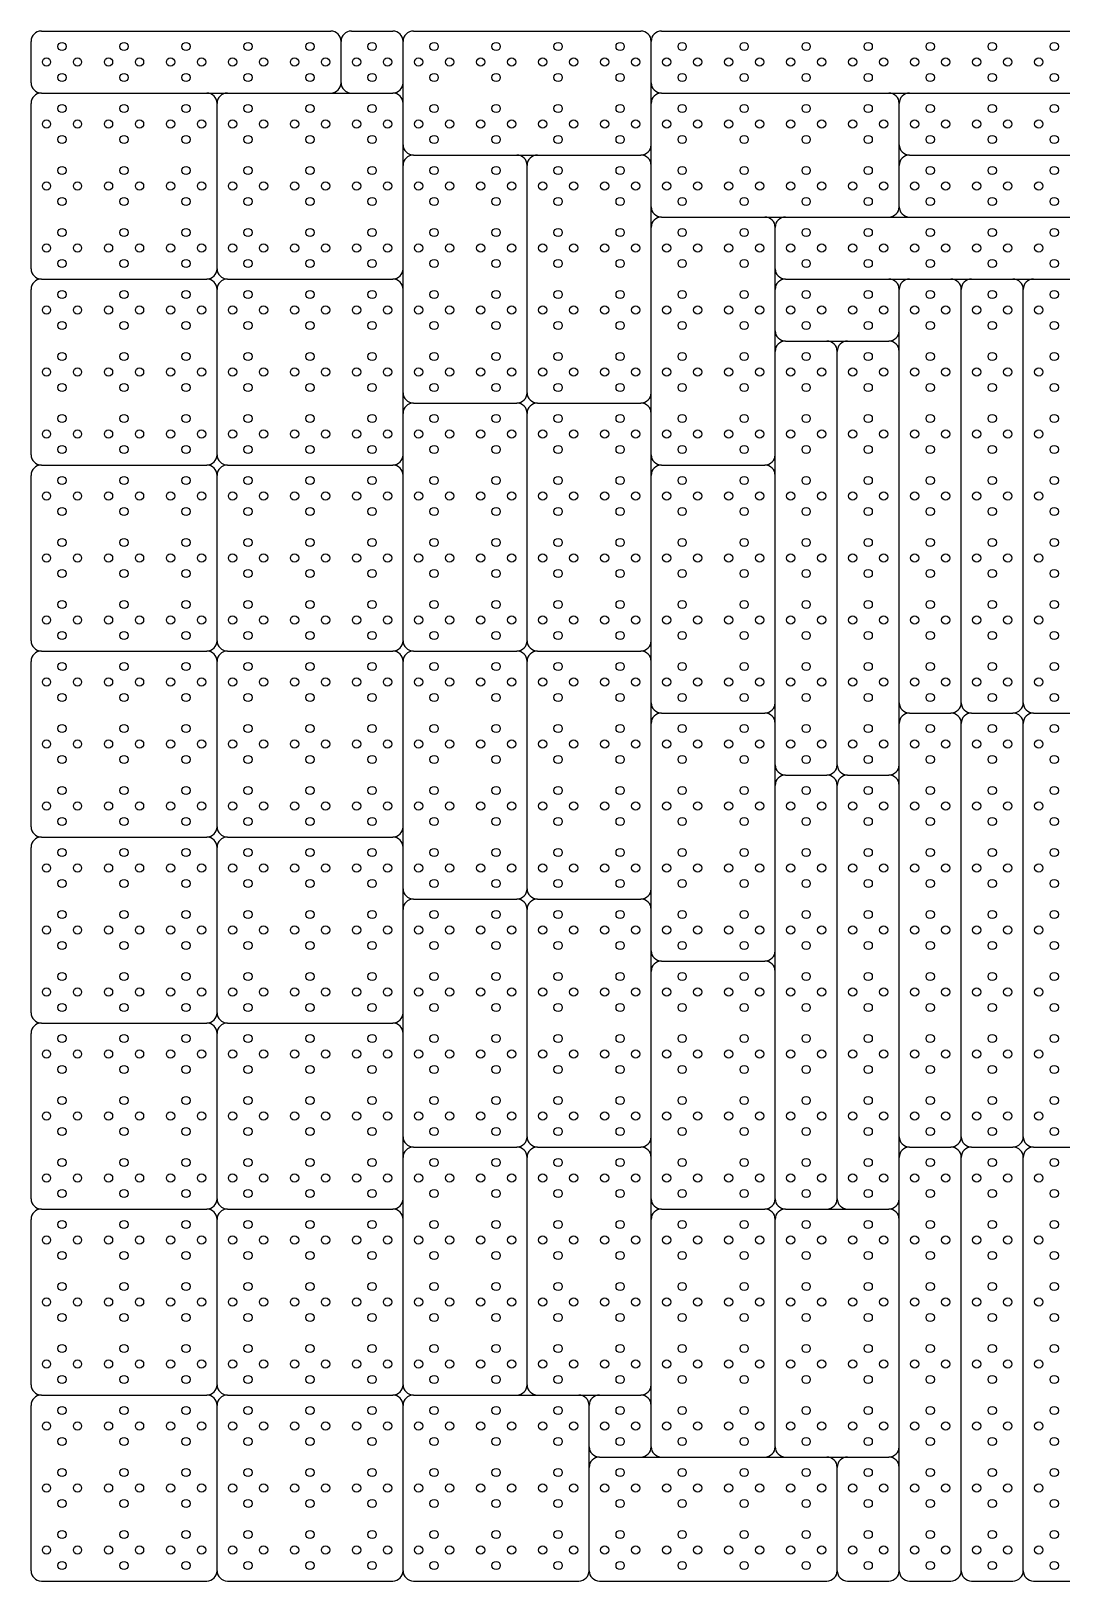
# Model space of a CAD drawing. Header units: millimetres. Extents: x 0 to 12750, y 0 to 750.
# Drawn here: x 11250 to 11749, y 0 to 750 of the extents above; entities that cross this region are included whole.
import ezdxf

# ---------------------------------------------------------------- set-up
doc = ezdxf.new("R2010")
doc.units = ezdxf.units.MM

msp = doc.modelspace()

# ---------------------------------------------------------------- linework, layer by layer
at = {"color": 7}
for p, q in [((11255, 750), (11395, 750)), ((11405, 750), (11425, 750)), ((11435, 750), (11545, 750)), ((11555, 750), (11755, 750)), ((11250, 725), (11250, 745)), ((11400, 725), (11400, 745)), ((11430, 725), (11430, 745)), ((11550, 725), (11550, 745)), ((11255, 720), (11335, 720)), ((11335, 720), (11345, 720)), ((11345, 720), (11395, 720)), ((11395, 720), (11405, 720)), ((11405, 720), (11425, 720)), ((11430, 715), (11430, 725)), ((11550, 715), (11550, 725)), ((11555, 720), (11665, 720)), ((11665, 720), (11675, 720)), ((11675, 720), (11755, 720)), ((11250, 635), (11250, 715)), ((11340, 635), (11340, 715)), ((11430, 695), (11430, 715)), ((11550, 695), (11550, 715)), ((11670, 695), (11670, 715)), ((11430, 685), (11430, 695)), ((11435, 690), (11485, 690)), ((11485, 690), (11495, 690)), ((11495, 690), (11545, 690)), ((11550, 685), (11550, 695)), ((11670, 685), (11670, 695)), ((11675, 690), (11875, 690)), ((11430, 635), (11430, 685)), ((11490, 575), (11490, 685)), ((11550, 665), (11550, 685)), ((11670, 665), (11670, 685)), ((11550, 655), (11550, 665)), ((11555, 660), (11605, 660)), ((11605, 660), (11615, 660)), ((11615, 660), (11665, 660)), ((11665, 660), (11675, 660)), ((11675, 660), (11815, 660)), ((11550, 575), (11550, 655)), ((11610, 635), (11610, 655)), ((11255, 630), (11335, 630)), ((11345, 630), (11425, 630)), ((11430, 625), (11430, 635)), ((11610, 625), (11610, 635)), ((11615, 630), (11665, 630)), ((11665, 630), (11675, 630)), ((11675, 630), (11695, 630)), ((11695, 630), (11705, 630)), ((11705, 630), (11725, 630)), ((11725, 630), (11735, 630)), ((11735, 630), (11755, 630)), ((11250, 545), (11250, 625)), ((11340, 545), (11340, 625)), ((11430, 575), (11430, 625)), ((11610, 605), (11610, 625)), ((11670, 605), (11670, 625)), ((11700, 425), (11700, 625)), ((11730, 425), (11730, 625)), ((11610, 595), (11610, 605)), ((11615, 600), (11635, 600)), ((11635, 600), (11645, 600)), ((11645, 600), (11665, 600)), ((11670, 595), (11670, 605)), ((11610, 545), (11610, 595)), ((11640, 395), (11640, 595)), ((11670, 425), (11670, 595)), ((11430, 565), (11430, 575)), ((11435, 570), (11485, 570)), ((11495, 570), (11545, 570)), ((11550, 565), (11550, 575)), ((11430, 545), (11430, 565)), ((11490, 455), (11490, 565)), ((11550, 545), (11550, 565)), ((11255, 540), (11335, 540)), ((11345, 540), (11425, 540)), ((11430, 535), (11430, 545)), ((11550, 535), (11550, 545)), ((11555, 540), (11605, 540)), ((11610, 535), (11610, 545)), ((11250, 455), (11250, 535)), ((11340, 455), (11340, 535)), ((11430, 455), (11430, 535)), ((11550, 455), (11550, 535)), ((11610, 425), (11610, 535)), ((11255, 450), (11335, 450)), ((11345, 450), (11425, 450)), ((11435, 450), (11485, 450)), ((11495, 450), (11545, 450)), ((11550, 445), (11550, 455)), ((11250, 365), (11250, 445)), ((11340, 365), (11340, 445)), ((11430, 365), (11430, 445)), ((11490, 335), (11490, 445)), ((11550, 425), (11550, 445)), ((11550, 415), (11550, 425)), ((11555, 420), (11605, 420)), ((11610, 415), (11610, 425)), ((11670, 415), (11670, 425)), ((11675, 420), (11695, 420)), ((11705, 420), (11725, 420)), ((11735, 420), (11755, 420)), ((11550, 335), (11550, 415)), ((11610, 395), (11610, 415)), ((11670, 395), (11670, 415)), ((11700, 215), (11700, 415)), ((11730, 215), (11730, 415)), ((11610, 385), (11610, 395)), ((11615, 390), (11635, 390)), ((11645, 390), (11665, 390)), ((11670, 385), (11670, 395)), ((11610, 305), (11610, 385)), ((11640, 185), (11640, 385)), ((11670, 215), (11670, 385)), ((11255, 360), (11335, 360)), ((11345, 360), (11425, 360)), ((11430, 355), (11430, 365)), ((11250, 275), (11250, 355)), ((11340, 275), (11340, 355)), ((11430, 335), (11430, 355)), ((11430, 325), (11430, 335)), ((11435, 330), (11485, 330)), ((11495, 330), (11545, 330)), ((11550, 325), (11550, 335)), ((11430, 275), (11430, 325)), ((11490, 215), (11490, 325)), ((11550, 305), (11550, 325)), ((11550, 295), (11550, 305)), ((11555, 300), (11605, 300)), ((11610, 295), (11610, 305)), ((11550, 215), (11550, 295)), ((11610, 185), (11610, 295)), ((11255, 270), (11335, 270)), ((11345, 270), (11425, 270)), ((11430, 265), (11430, 275)), ((11250, 185), (11250, 265)), ((11340, 185), (11340, 265)), ((11430, 215), (11430, 265)), ((11430, 205), (11430, 215)), ((11435, 210), (11485, 210)), ((11495, 210), (11545, 210)), ((11550, 205), (11550, 215)), ((11670, 205), (11670, 215)), ((11675, 210), (11695, 210)), ((11705, 210), (11725, 210)), ((11735, 210), (11755, 210)), ((11430, 185), (11430, 205)), ((11490, 95), (11490, 205)), ((11550, 185), (11550, 205)), ((11670, 185), (11670, 205)), ((11700, 5), (11700, 205)), ((11730, 5), (11730, 205)), ((11255, 180), (11335, 180)), ((11345, 180), (11425, 180)), ((11430, 175), (11430, 185)), ((11550, 175), (11550, 185)), ((11555, 180), (11605, 180)), ((11615, 180), (11635, 180)), ((11635, 180), (11645, 180)), ((11645, 180), (11665, 180)), ((11670, 175), (11670, 185)), ((11250, 95), (11250, 175)), ((11340, 95), (11340, 175)), ((11430, 95), (11430, 175)), ((11550, 95), (11550, 175)), ((11610, 65), (11610, 175)), ((11670, 65), (11670, 175)), ((11255, 90), (11335, 90)), ((11345, 90), (11425, 90)), ((11435, 90), (11485, 90)), ((11485, 90), (11495, 90)), ((11495, 90), (11515, 90)), ((11515, 90), (11525, 90)), ((11525, 90), (11545, 90)), ((11550, 85), (11550, 95)), ((11250, 5), (11250, 85)), ((11340, 5), (11340, 85)), ((11430, 5), (11430, 85)), ((11520, 65), (11520, 85)), ((11550, 65), (11550, 85)), ((11520, 55), (11520, 65)), ((11525, 60), (11545, 60)), ((11545, 60), (11555, 60)), ((11555, 60), (11605, 60)), ((11605, 60), (11615, 60)), ((11615, 60), (11635, 60)), ((11635, 60), (11645, 60)), ((11645, 60), (11665, 60)), ((11670, 55), (11670, 65)), ((11520, 5), (11520, 55)), ((11640, 5), (11640, 55)), ((11670, 5), (11670, 55)), ((11255, 0), (11335, 0)), ((11345, 0), (11425, 0)), ((11435, 0), (11515, 0)), ((11525, 0), (11635, 0)), ((11645, 0), (11665, 0)), ((11675, 0), (11695, 0)), ((11705, 0), (11725, 0)), ((11735, 0), (11755, 0))]:
    msp.add_line(p, q, dxfattribs=at)
at = {"color": 1}
for centre in [(11265, 742.5), (11295, 742.5), (11325, 742.5), (11355, 742.5), (11385, 742.5), (11415, 742.5), (11445, 742.5), (11475, 742.5), (11505, 742.5), (11535, 742.5), (11565, 742.5), (11595, 742.5), (11625, 742.5), (11655, 742.5), (11685, 742.5), (11715, 742.5), (11745, 742.5), (11257.5, 735), (11272.5, 735), (11287.5, 735), (11302.5, 735), (11317.5, 735), (11332.5, 735), (11347.5, 735), (11362.5, 735), (11377.5, 735), (11392.5, 735), (11407.5, 735), (11422.5, 735), (11437.5, 735), (11452.5, 735), (11467.5, 735), (11482.5, 735), (11497.5, 735), (11512.5, 735), (11527.5, 735), (11542.5, 735), (11557.5, 735), (11572.5, 735), (11587.5, 735), (11602.5, 735), (11617.5, 735), (11632.5, 735), (11647.5, 735), (11662.5, 735), (11677.5, 735), (11692.5, 735), (11707.5, 735), (11722.5, 735), (11737.5, 735), (11265, 727.5), (11295, 727.5), (11325, 727.5), (11355, 727.5), (11385, 727.5), (11415, 727.5), (11445, 727.5), (11475, 727.5), (11505, 727.5), (11535, 727.5), (11565, 727.5), (11595, 727.5), (11625, 727.5), (11655, 727.5), (11685, 727.5), (11715, 727.5), (11745, 727.5), (11265, 712.5), (11295, 712.5), (11325, 712.5), (11355, 712.5), (11385, 712.5), (11415, 712.5), (11445, 712.5), (11475, 712.5), (11505, 712.5), (11535, 712.5), (11565, 712.5), (11595, 712.5), (11625, 712.5), (11655, 712.5), (11685, 712.5), (11715, 712.5), (11745, 712.5), (11257.5, 705), (11272.5, 705), (11287.5, 705), (11302.5, 705), (11317.5, 705), (11332.5, 705), (11347.5, 705), (11362.5, 705), (11377.5, 705), (11392.5, 705), (11407.5, 705), (11422.5, 705), (11437.5, 705), (11452.5, 705), (11467.5, 705), (11482.5, 705), (11497.5, 705), (11512.5, 705), (11527.5, 705), (11542.5, 705), (11557.5, 705), (11572.5, 705), (11587.5, 705), (11602.5, 705), (11617.5, 705), (11632.5, 705), (11647.5, 705), (11662.5, 705), (11677.5, 705), (11692.5, 705), (11707.5, 705), (11722.5, 705), (11737.5, 705), (11265, 697.5), (11295, 697.5), (11325, 697.5), (11355, 697.5), (11385, 697.5), (11415, 697.5), (11445, 697.5), (11475, 697.5), (11505, 697.5), (11535, 697.5), (11565, 697.5), (11595, 697.5), (11625, 697.5), (11655, 697.5), (11685, 697.5), (11715, 697.5), (11745, 697.5), (11265, 682.5), (11295, 682.5), (11325, 682.5), (11355, 682.5), (11385, 682.5), (11415, 682.5), (11445, 682.5), (11475, 682.5), (11505, 682.5), (11535, 682.5), (11565, 682.5), (11595, 682.5), (11625, 682.5), (11655, 682.5), (11685, 682.5), (11715, 682.5), (11745, 682.5), (11257.5, 675), (11272.5, 675), (11287.5, 675), (11302.5, 675), (11317.5, 675), (11332.5, 675), (11347.5, 675), (11362.5, 675), (11377.5, 675), (11392.5, 675), (11407.5, 675), (11422.5, 675), (11437.5, 675), (11452.5, 675), (11467.5, 675), (11482.5, 675), (11497.5, 675), (11512.5, 675), (11527.5, 675), (11542.5, 675), (11557.5, 675), (11572.5, 675), (11587.5, 675), (11602.5, 675), (11617.5, 675), (11632.5, 675), (11647.5, 675), (11662.5, 675), (11677.5, 675), (11692.5, 675), (11707.5, 675), (11722.5, 675), (11737.5, 675), (11265, 667.5), (11295, 667.5), (11325, 667.5), (11355, 667.5), (11385, 667.5), (11415, 667.5), (11445, 667.5), (11475, 667.5), (11505, 667.5), (11535, 667.5), (11565, 667.5), (11595, 667.5), (11625, 667.5), (11655, 667.5), (11685, 667.5), (11715, 667.5), (11745, 667.5), (11265, 652.5), (11295, 652.5), (11325, 652.5), (11355, 652.5), (11385, 652.5), (11415, 652.5), (11445, 652.5), (11475, 652.5), (11505, 652.5), (11535, 652.5), (11565, 652.5), (11595, 652.5), (11625, 652.5), (11655, 652.5), (11685, 652.5), (11715, 652.5), (11745, 652.5), (11257.5, 645), (11272.5, 645), (11287.5, 645), (11302.5, 645), (11317.5, 645), (11332.5, 645), (11347.5, 645), (11362.5, 645), (11377.5, 645), (11392.5, 645), (11407.5, 645), (11422.5, 645), (11437.5, 645), (11452.5, 645), (11467.5, 645), (11482.5, 645), (11497.5, 645), (11512.5, 645), (11527.5, 645), (11542.5, 645), (11557.5, 645), (11572.5, 645), (11587.5, 645), (11602.5, 645), (11617.5, 645), (11632.5, 645), (11647.5, 645), (11662.5, 645), (11677.5, 645), (11692.5, 645), (11707.5, 645), (11722.5, 645), (11737.5, 645), (11265, 637.5), (11295, 637.5), (11325, 637.5), (11355, 637.5), (11385, 637.5), (11415, 637.5), (11445, 637.5), (11475, 637.5), (11505, 637.5), (11535, 637.5), (11565, 637.5), (11595, 637.5), (11625, 637.5), (11655, 637.5), (11685, 637.5), (11715, 637.5), (11745, 637.5), (11265, 622.5), (11295, 622.5), (11325, 622.5), (11355, 622.5), (11385, 622.5), (11415, 622.5), (11445, 622.5), (11475, 622.5), (11505, 622.5), (11535, 622.5), (11565, 622.5), (11595, 622.5), (11625, 622.5), (11655, 622.5), (11685, 622.5), (11715, 622.5), (11745, 622.5), (11257.5, 615), (11272.5, 615), (11287.5, 615), (11302.5, 615), (11317.5, 615), (11332.5, 615), (11347.5, 615), (11362.5, 615), (11377.5, 615), (11392.5, 615), (11407.5, 615), (11422.5, 615), (11437.5, 615), (11452.5, 615), (11467.5, 615), (11482.5, 615), (11497.5, 615), (11512.5, 615), (11527.5, 615), (11542.5, 615), (11557.5, 615), (11572.5, 615), (11587.5, 615), (11602.5, 615), (11617.5, 615), (11632.5, 615), (11647.5, 615), (11662.5, 615), (11677.5, 615), (11692.5, 615), (11707.5, 615), (11722.5, 615), (11737.5, 615), (11265, 607.5), (11295, 607.5), (11325, 607.5), (11355, 607.5), (11385, 607.5), (11415, 607.5), (11445, 607.5), (11475, 607.5), (11505, 607.5), (11535, 607.5), (11565, 607.5), (11595, 607.5), (11625, 607.5), (11655, 607.5), (11685, 607.5), (11715, 607.5), (11745, 607.5), (11265, 592.5), (11295, 592.5), (11325, 592.5), (11355, 592.5), (11385, 592.5), (11415, 592.5), (11445, 592.5), (11475, 592.5), (11505, 592.5), (11535, 592.5), (11565, 592.5), (11595, 592.5), (11625, 592.5), (11655, 592.5), (11685, 592.5), (11715, 592.5), (11745, 592.5), (11257.5, 585), (11272.5, 585), (11287.5, 585), (11302.5, 585), (11317.5, 585), (11332.5, 585), (11347.5, 585), (11362.5, 585), (11377.5, 585), (11392.5, 585), (11407.5, 585), (11422.5, 585), (11437.5, 585), (11452.5, 585), (11467.5, 585), (11482.5, 585), (11497.5, 585), (11512.5, 585), (11527.5, 585), (11542.5, 585), (11557.5, 585), (11572.5, 585), (11587.5, 585), (11602.5, 585), (11617.5, 585), (11632.5, 585), (11647.5, 585), (11662.5, 585), (11677.5, 585), (11692.5, 585), (11707.5, 585), (11722.5, 585), (11737.5, 585), (11265, 577.5), (11295, 577.5), (11325, 577.5), (11355, 577.5), (11385, 577.5), (11415, 577.5), (11445, 577.5), (11475, 577.5), (11505, 577.5), (11535, 577.5), (11565, 577.5), (11595, 577.5), (11625, 577.5), (11655, 577.5), (11685, 577.5), (11715, 577.5), (11745, 577.5), (11265, 562.5), (11295, 562.5), (11325, 562.5), (11355, 562.5), (11385, 562.5), (11415, 562.5), (11445, 562.5), (11475, 562.5), (11505, 562.5), (11535, 562.5), (11565, 562.5), (11595, 562.5), (11625, 562.5), (11655, 562.5), (11685, 562.5), (11715, 562.5), (11745, 562.5), (11257.5, 555), (11272.5, 555), (11287.5, 555), (11302.5, 555), (11317.5, 555), (11332.5, 555), (11347.5, 555), (11362.5, 555), (11377.5, 555), (11392.5, 555), (11407.5, 555), (11422.5, 555), (11437.5, 555), (11452.5, 555), (11467.5, 555), (11482.5, 555), (11497.5, 555), (11512.5, 555), (11527.5, 555), (11542.5, 555), (11557.5, 555), (11572.5, 555), (11587.5, 555), (11602.5, 555), (11617.5, 555), (11632.5, 555), (11647.5, 555), (11662.5, 555), (11677.5, 555), (11692.5, 555), (11707.5, 555), (11722.5, 555), (11737.5, 555), (11265, 547.5), (11295, 547.5), (11325, 547.5), (11355, 547.5), (11385, 547.5), (11415, 547.5), (11445, 547.5), (11475, 547.5), (11505, 547.5), (11535, 547.5), (11565, 547.5), (11595, 547.5), (11625, 547.5), (11655, 547.5), (11685, 547.5), (11715, 547.5), (11745, 547.5), (11265, 532.5), (11295, 532.5), (11325, 532.5), (11355, 532.5), (11385, 532.5), (11415, 532.5), (11445, 532.5), (11475, 532.5), (11505, 532.5), (11535, 532.5), (11565, 532.5), (11595, 532.5), (11625, 532.5), (11655, 532.5), (11685, 532.5), (11715, 532.5), (11745, 532.5), (11257.5, 525), (11272.5, 525), (11287.5, 525), (11302.5, 525), (11317.5, 525), (11332.5, 525), (11347.5, 525), (11362.5, 525), (11377.5, 525), (11392.5, 525), (11407.5, 525), (11422.5, 525), (11437.5, 525), (11452.5, 525), (11467.5, 525), (11482.5, 525), (11497.5, 525), (11512.5, 525), (11527.5, 525), (11542.5, 525), (11557.5, 525), (11572.5, 525), (11587.5, 525), (11602.5, 525), (11617.5, 525), (11632.5, 525), (11647.5, 525), (11662.5, 525), (11677.5, 525), (11692.5, 525), (11707.5, 525), (11722.5, 525), (11737.5, 525), (11265, 517.5), (11295, 517.5), (11325, 517.5), (11355, 517.5), (11385, 517.5), (11415, 517.5), (11445, 517.5), (11475, 517.5), (11505, 517.5), (11535, 517.5), (11565, 517.5), (11595, 517.5), (11625, 517.5), (11655, 517.5), (11685, 517.5), (11715, 517.5), (11745, 517.5), (11265, 502.5), (11295, 502.5), (11325, 502.5), (11355, 502.5), (11385, 502.5), (11415, 502.5), (11445, 502.5), (11475, 502.5), (11505, 502.5), (11535, 502.5), (11565, 502.5), (11595, 502.5), (11625, 502.5), (11655, 502.5), (11685, 502.5), (11715, 502.5), (11745, 502.5), (11257.5, 495), (11272.5, 495), (11287.5, 495), (11302.5, 495), (11317.5, 495), (11332.5, 495), (11347.5, 495), (11362.5, 495), (11377.5, 495), (11392.5, 495), (11407.5, 495), (11422.5, 495), (11437.5, 495), (11452.5, 495), (11467.5, 495), (11482.5, 495), (11497.5, 495), (11512.5, 495), (11527.5, 495), (11542.5, 495), (11557.5, 495), (11572.5, 495), (11587.5, 495), (11602.5, 495), (11617.5, 495), (11632.5, 495), (11647.5, 495), (11662.5, 495), (11677.5, 495), (11692.5, 495), (11707.5, 495), (11722.5, 495), (11737.5, 495), (11265, 487.5), (11295, 487.5), (11325, 487.5), (11355, 487.5), (11385, 487.5), (11415, 487.5), (11445, 487.5), (11475, 487.5), (11505, 487.5), (11535, 487.5), (11565, 487.5), (11595, 487.5), (11625, 487.5), (11655, 487.5), (11685, 487.5), (11715, 487.5), (11745, 487.5), (11265, 472.5), (11295, 472.5), (11325, 472.5), (11355, 472.5), (11385, 472.5), (11415, 472.5), (11445, 472.5), (11475, 472.5), (11505, 472.5), (11535, 472.5), (11565, 472.5), (11595, 472.5), (11625, 472.5), (11655, 472.5), (11685, 472.5), (11715, 472.5), (11745, 472.5), (11257.5, 465), (11272.5, 465), (11287.5, 465), (11302.5, 465), (11317.5, 465), (11332.5, 465), (11347.5, 465), (11362.5, 465), (11377.5, 465), (11392.5, 465), (11407.5, 465), (11422.5, 465), (11437.5, 465), (11452.5, 465), (11467.5, 465), (11482.5, 465), (11497.5, 465), (11512.5, 465), (11527.5, 465), (11542.5, 465), (11557.5, 465), (11572.5, 465), (11587.5, 465), (11602.5, 465), (11617.5, 465), (11632.5, 465), (11647.5, 465), (11662.5, 465), (11677.5, 465), (11692.5, 465), (11707.5, 465), (11722.5, 465), (11737.5, 465), (11265, 457.5), (11295, 457.5), (11325, 457.5), (11355, 457.5), (11385, 457.5), (11415, 457.5), (11445, 457.5), (11475, 457.5), (11505, 457.5), (11535, 457.5), (11565, 457.5), (11595, 457.5), (11625, 457.5), (11655, 457.5), (11685, 457.5), (11715, 457.5), (11745, 457.5), (11265, 442.5), (11295, 442.5), (11325, 442.5), (11355, 442.5), (11385, 442.5), (11415, 442.5), (11445, 442.5), (11475, 442.5), (11505, 442.5), (11535, 442.5), (11565, 442.5), (11595, 442.5), (11625, 442.5), (11655, 442.5), (11685, 442.5), (11715, 442.5), (11745, 442.5), (11257.5, 435), (11272.5, 435), (11287.5, 435), (11302.5, 435), (11317.5, 435), (11332.5, 435), (11347.5, 435), (11362.5, 435), (11377.5, 435), (11392.5, 435), (11407.5, 435), (11422.5, 435), (11437.5, 435), (11452.5, 435), (11467.5, 435), (11482.5, 435), (11497.5, 435), (11512.5, 435), (11527.5, 435), (11542.5, 435), (11557.5, 435), (11572.5, 435), (11587.5, 435), (11602.5, 435), (11617.5, 435), (11632.5, 435), (11647.5, 435), (11662.5, 435), (11677.5, 435), (11692.5, 435), (11707.5, 435), (11722.5, 435), (11737.5, 435), (11265, 427.5), (11295, 427.5), (11325, 427.5), (11355, 427.5), (11385, 427.5), (11415, 427.5), (11445, 427.5), (11475, 427.5), (11505, 427.5), (11535, 427.5), (11565, 427.5), (11595, 427.5), (11625, 427.5), (11655, 427.5), (11685, 427.5), (11715, 427.5), (11745, 427.5), (11265, 412.5), (11295, 412.5), (11325, 412.5), (11355, 412.5), (11385, 412.5), (11415, 412.5), (11445, 412.5), (11475, 412.5), (11505, 412.5), (11535, 412.5), (11565, 412.5), (11595, 412.5), (11625, 412.5), (11655, 412.5), (11685, 412.5), (11715, 412.5), (11745, 412.5), (11257.5, 405), (11272.5, 405), (11287.5, 405), (11302.5, 405), (11317.5, 405), (11332.5, 405), (11347.5, 405), (11362.5, 405), (11377.5, 405), (11392.5, 405), (11407.5, 405), (11422.5, 405), (11437.5, 405), (11452.5, 405), (11467.5, 405), (11482.5, 405), (11497.5, 405), (11512.5, 405), (11527.5, 405), (11542.5, 405), (11557.5, 405), (11572.5, 405), (11587.5, 405), (11602.5, 405), (11617.5, 405), (11632.5, 405), (11647.5, 405), (11662.5, 405), (11677.5, 405), (11692.5, 405), (11707.5, 405), (11722.5, 405), (11737.5, 405), (11265, 397.5), (11295, 397.5), (11325, 397.5), (11355, 397.5), (11385, 397.5), (11415, 397.5), (11445, 397.5), (11475, 397.5), (11505, 397.5), (11535, 397.5), (11565, 397.5), (11595, 397.5), (11625, 397.5), (11655, 397.5), (11685, 397.5), (11715, 397.5), (11745, 397.5), (11265, 382.5), (11295, 382.5), (11325, 382.5), (11355, 382.5), (11385, 382.5), (11415, 382.5), (11445, 382.5), (11475, 382.5), (11505, 382.5), (11535, 382.5), (11565, 382.5), (11595, 382.5), (11625, 382.5), (11655, 382.5), (11685, 382.5), (11715, 382.5), (11745, 382.5), (11257.5, 375), (11272.5, 375), (11287.5, 375), (11302.5, 375), (11317.5, 375), (11332.5, 375), (11347.5, 375), (11362.5, 375), (11377.5, 375), (11392.5, 375), (11407.5, 375), (11422.5, 375), (11437.5, 375), (11452.5, 375), (11467.5, 375), (11482.5, 375), (11497.5, 375), (11512.5, 375), (11527.5, 375), (11542.5, 375), (11557.5, 375), (11572.5, 375), (11587.5, 375), (11602.5, 375), (11617.5, 375), (11632.5, 375), (11647.5, 375), (11662.5, 375), (11677.5, 375), (11692.5, 375), (11707.5, 375), (11722.5, 375), (11737.5, 375), (11265, 367.5), (11295, 367.5), (11325, 367.5), (11355, 367.5), (11385, 367.5), (11415, 367.5), (11445, 367.5), (11475, 367.5), (11505, 367.5), (11535, 367.5), (11565, 367.5), (11595, 367.5), (11625, 367.5), (11655, 367.5), (11685, 367.5), (11715, 367.5), (11745, 367.5), (11265, 352.5), (11295, 352.5), (11325, 352.5), (11355, 352.5), (11385, 352.5), (11415, 352.5), (11445, 352.5), (11475, 352.5), (11505, 352.5), (11535, 352.5), (11565, 352.5), (11595, 352.5), (11625, 352.5), (11655, 352.5), (11685, 352.5), (11715, 352.5), (11745, 352.5), (11257.5, 345), (11272.5, 345), (11287.5, 345), (11302.5, 345), (11317.5, 345), (11332.5, 345), (11347.5, 345), (11362.5, 345), (11377.5, 345), (11392.5, 345), (11407.5, 345), (11422.5, 345), (11437.5, 345), (11452.5, 345), (11467.5, 345), (11482.5, 345), (11497.5, 345), (11512.5, 345), (11527.5, 345), (11542.5, 345), (11557.5, 345), (11572.5, 345), (11587.5, 345), (11602.5, 345), (11617.5, 345), (11632.5, 345), (11647.5, 345), (11662.5, 345), (11677.5, 345), (11692.5, 345), (11707.5, 345), (11722.5, 345), (11737.5, 345), (11265, 337.5), (11295, 337.5), (11325, 337.5), (11355, 337.5), (11385, 337.5), (11415, 337.5), (11445, 337.5), (11475, 337.5), (11505, 337.5), (11535, 337.5), (11565, 337.5), (11595, 337.5), (11625, 337.5), (11655, 337.5), (11685, 337.5), (11715, 337.5), (11745, 337.5), (11265, 322.5), (11295, 322.5), (11325, 322.5), (11355, 322.5), (11385, 322.5), (11415, 322.5), (11445, 322.5), (11475, 322.5), (11505, 322.5), (11535, 322.5), (11565, 322.5), (11595, 322.5), (11625, 322.5), (11655, 322.5), (11685, 322.5), (11715, 322.5), (11745, 322.5), (11257.5, 315), (11272.5, 315), (11287.5, 315), (11302.5, 315), (11317.5, 315), (11332.5, 315), (11347.5, 315), (11362.5, 315), (11377.5, 315), (11392.5, 315), (11407.5, 315), (11422.5, 315), (11437.5, 315), (11452.5, 315), (11467.5, 315), (11482.5, 315), (11497.5, 315), (11512.5, 315), (11527.5, 315), (11542.5, 315), (11557.5, 315), (11572.5, 315), (11587.5, 315), (11602.5, 315), (11617.5, 315), (11632.5, 315), (11647.5, 315), (11662.5, 315), (11677.5, 315), (11692.5, 315), (11707.5, 315), (11722.5, 315), (11737.5, 315), (11265, 307.5), (11295, 307.5), (11325, 307.5), (11355, 307.5), (11385, 307.5), (11415, 307.5), (11445, 307.5), (11475, 307.5), (11505, 307.5), (11535, 307.5), (11565, 307.5), (11595, 307.5), (11625, 307.5), (11655, 307.5), (11685, 307.5), (11715, 307.5), (11745, 307.5), (11265, 292.5), (11295, 292.5), (11325, 292.5), (11355, 292.5), (11385, 292.5), (11415, 292.5), (11445, 292.5), (11475, 292.5), (11505, 292.5), (11535, 292.5), (11565, 292.5), (11595, 292.5), (11625, 292.5), (11655, 292.5), (11685, 292.5), (11715, 292.5), (11745, 292.5), (11257.5, 285), (11272.5, 285), (11287.5, 285), (11302.5, 285), (11317.5, 285), (11332.5, 285), (11347.5, 285), (11362.5, 285), (11377.5, 285), (11392.5, 285), (11407.5, 285), (11422.5, 285), (11437.5, 285), (11452.5, 285), (11467.5, 285), (11482.5, 285), (11497.5, 285), (11512.5, 285), (11527.5, 285), (11542.5, 285), (11557.5, 285), (11572.5, 285), (11587.5, 285), (11602.5, 285), (11617.5, 285), (11632.5, 285), (11647.5, 285), (11662.5, 285), (11677.5, 285), (11692.5, 285), (11707.5, 285), (11722.5, 285), (11737.5, 285), (11265, 277.5), (11295, 277.5), (11325, 277.5), (11355, 277.5), (11385, 277.5), (11415, 277.5), (11445, 277.5), (11475, 277.5), (11505, 277.5), (11535, 277.5), (11565, 277.5), (11595, 277.5), (11625, 277.5), (11655, 277.5), (11685, 277.5), (11715, 277.5), (11745, 277.5), (11265, 262.5), (11295, 262.5), (11325, 262.5), (11355, 262.5), (11385, 262.5), (11415, 262.5), (11445, 262.5), (11475, 262.5), (11505, 262.5), (11535, 262.5), (11565, 262.5), (11595, 262.5), (11625, 262.5), (11655, 262.5), (11685, 262.5), (11715, 262.5), (11745, 262.5), (11257.5, 255), (11272.5, 255), (11287.5, 255), (11302.5, 255), (11317.5, 255), (11332.5, 255), (11347.5, 255), (11362.5, 255), (11377.5, 255), (11392.5, 255), (11407.5, 255), (11422.5, 255), (11437.5, 255), (11452.5, 255), (11467.5, 255), (11482.5, 255), (11497.5, 255), (11512.5, 255), (11527.5, 255), (11542.5, 255), (11557.5, 255), (11572.5, 255), (11587.5, 255), (11602.5, 255), (11617.5, 255), (11632.5, 255), (11647.5, 255), (11662.5, 255), (11677.5, 255), (11692.5, 255), (11707.5, 255), (11722.5, 255), (11737.5, 255), (11265, 247.5), (11295, 247.5), (11325, 247.5), (11355, 247.5), (11385, 247.5), (11415, 247.5), (11445, 247.5), (11475, 247.5), (11505, 247.5), (11535, 247.5), (11565, 247.5), (11595, 247.5), (11625, 247.5), (11655, 247.5), (11685, 247.5), (11715, 247.5), (11745, 247.5), (11265, 232.5), (11295, 232.5), (11325, 232.5), (11355, 232.5), (11385, 232.5), (11415, 232.5), (11445, 232.5), (11475, 232.5), (11505, 232.5), (11535, 232.5), (11565, 232.5), (11595, 232.5), (11625, 232.5), (11655, 232.5), (11685, 232.5), (11715, 232.5), (11745, 232.5), (11257.5, 225), (11272.5, 225), (11287.5, 225), (11302.5, 225), (11317.5, 225), (11332.5, 225), (11347.5, 225), (11362.5, 225), (11377.5, 225), (11392.5, 225), (11407.5, 225), (11422.5, 225), (11437.5, 225), (11452.5, 225), (11467.5, 225), (11482.5, 225), (11497.5, 225), (11512.5, 225), (11527.5, 225), (11542.5, 225), (11557.5, 225), (11572.5, 225), (11587.5, 225), (11602.5, 225), (11617.5, 225), (11632.5, 225), (11647.5, 225), (11662.5, 225), (11677.5, 225), (11692.5, 225), (11707.5, 225), (11722.5, 225), (11737.5, 225), (11265, 217.5), (11295, 217.5), (11325, 217.5), (11355, 217.5), (11385, 217.5), (11415, 217.5), (11445, 217.5), (11475, 217.5), (11505, 217.5), (11535, 217.5), (11565, 217.5), (11595, 217.5), (11625, 217.5), (11655, 217.5), (11685, 217.5), (11715, 217.5), (11745, 217.5), (11265, 202.5), (11295, 202.5), (11325, 202.5), (11355, 202.5), (11385, 202.5), (11415, 202.5), (11445, 202.5), (11475, 202.5), (11505, 202.5), (11535, 202.5), (11565, 202.5), (11595, 202.5), (11625, 202.5), (11655, 202.5), (11685, 202.5), (11715, 202.5), (11745, 202.5), (11257.5, 195), (11272.5, 195), (11287.5, 195), (11302.5, 195), (11317.5, 195), (11332.5, 195), (11347.5, 195), (11362.5, 195), (11377.5, 195), (11392.5, 195), (11407.5, 195), (11422.5, 195), (11437.5, 195), (11452.5, 195), (11467.5, 195), (11482.5, 195), (11497.5, 195), (11512.5, 195), (11527.5, 195), (11542.5, 195), (11557.5, 195), (11572.5, 195), (11587.5, 195), (11602.5, 195), (11617.5, 195), (11632.5, 195), (11647.5, 195), (11662.5, 195), (11677.5, 195), (11692.5, 195), (11707.5, 195), (11722.5, 195), (11737.5, 195), (11265, 187.5), (11295, 187.5), (11325, 187.5), (11355, 187.5), (11385, 187.5), (11415, 187.5), (11445, 187.5), (11475, 187.5), (11505, 187.5), (11535, 187.5), (11565, 187.5), (11595, 187.5), (11625, 187.5), (11655, 187.5), (11685, 187.5), (11715, 187.5), (11745, 187.5), (11265, 172.5), (11295, 172.5), (11325, 172.5), (11355, 172.5), (11385, 172.5), (11415, 172.5), (11445, 172.5), (11475, 172.5), (11505, 172.5), (11535, 172.5), (11565, 172.5), (11595, 172.5), (11625, 172.5), (11655, 172.5), (11685, 172.5), (11715, 172.5), (11745, 172.5), (11257.5, 165), (11272.5, 165), (11287.5, 165), (11302.5, 165), (11317.5, 165), (11332.5, 165), (11347.5, 165), (11362.5, 165), (11377.5, 165), (11392.5, 165), (11407.5, 165), (11422.5, 165), (11437.5, 165), (11452.5, 165), (11467.5, 165), (11482.5, 165), (11497.5, 165), (11512.5, 165), (11527.5, 165), (11542.5, 165), (11557.5, 165), (11572.5, 165), (11587.5, 165), (11602.5, 165), (11617.5, 165), (11632.5, 165), (11647.5, 165), (11662.5, 165), (11677.5, 165), (11692.5, 165), (11707.5, 165), (11722.5, 165), (11737.5, 165), (11265, 157.5), (11295, 157.5), (11325, 157.5), (11355, 157.5), (11385, 157.5), (11415, 157.5), (11445, 157.5), (11475, 157.5), (11505, 157.5), (11535, 157.5), (11565, 157.5), (11595, 157.5), (11625, 157.5), (11655, 157.5), (11685, 157.5), (11715, 157.5), (11745, 157.5), (11265, 142.5), (11295, 142.5), (11325, 142.5), (11355, 142.5), (11385, 142.5), (11415, 142.5), (11445, 142.5), (11475, 142.5), (11505, 142.5), (11535, 142.5), (11565, 142.5), (11595, 142.5), (11625, 142.5), (11655, 142.5), (11685, 142.5), (11715, 142.5), (11745, 142.5), (11257.5, 135), (11272.5, 135), (11287.5, 135), (11302.5, 135), (11317.5, 135), (11332.5, 135), (11347.5, 135), (11362.5, 135), (11377.5, 135), (11392.5, 135), (11407.5, 135), (11422.5, 135), (11437.5, 135), (11452.5, 135), (11467.5, 135), (11482.5, 135), (11497.5, 135), (11512.5, 135), (11527.5, 135), (11542.5, 135), (11557.5, 135), (11572.5, 135), (11587.5, 135), (11602.5, 135), (11617.5, 135), (11632.5, 135), (11647.5, 135), (11662.5, 135), (11677.5, 135), (11692.5, 135), (11707.5, 135), (11722.5, 135), (11737.5, 135), (11265, 127.5), (11295, 127.5), (11325, 127.5), (11355, 127.5), (11385, 127.5), (11415, 127.5), (11445, 127.5), (11475, 127.5), (11505, 127.5), (11535, 127.5), (11565, 127.5), (11595, 127.5), (11625, 127.5), (11655, 127.5), (11685, 127.5), (11715, 127.5), (11745, 127.5), (11265, 112.5), (11295, 112.5), (11325, 112.5), (11355, 112.5), (11385, 112.5), (11415, 112.5), (11445, 112.5), (11475, 112.5), (11505, 112.5), (11535, 112.5), (11565, 112.5), (11595, 112.5), (11625, 112.5), (11655, 112.5), (11685, 112.5), (11715, 112.5), (11745, 112.5), (11257.5, 105), (11272.5, 105), (11287.5, 105), (11302.5, 105), (11317.5, 105), (11332.5, 105), (11347.5, 105), (11362.5, 105), (11377.5, 105), (11392.5, 105), (11407.5, 105), (11422.5, 105), (11437.5, 105), (11452.5, 105), (11467.5, 105), (11482.5, 105), (11497.5, 105), (11512.5, 105), (11527.5, 105), (11542.5, 105), (11557.5, 105), (11572.5, 105), (11587.5, 105), (11602.5, 105), (11617.5, 105), (11632.5, 105), (11647.5, 105), (11662.5, 105), (11677.5, 105), (11692.5, 105), (11707.5, 105), (11722.5, 105), (11737.5, 105), (11265, 97.5), (11295, 97.5), (11325, 97.5), (11355, 97.5), (11385, 97.5), (11415, 97.5), (11445, 97.5), (11475, 97.5), (11505, 97.5), (11535, 97.5), (11565, 97.5), (11595, 97.5), (11625, 97.5), (11655, 97.5), (11685, 97.5), (11715, 97.5), (11745, 97.5), (11265, 82.5), (11295, 82.5), (11325, 82.5), (11355, 82.5), (11385, 82.5), (11415, 82.5), (11445, 82.5), (11475, 82.5), (11505, 82.5), (11535, 82.5), (11565, 82.5), (11595, 82.5), (11625, 82.5), (11655, 82.5), (11685, 82.5), (11715, 82.5), (11745, 82.5), (11257.5, 75), (11272.5, 75), (11287.5, 75), (11302.5, 75), (11317.5, 75), (11332.5, 75), (11347.5, 75), (11362.5, 75), (11377.5, 75), (11392.5, 75), (11407.5, 75), (11422.5, 75), (11437.5, 75), (11452.5, 75), (11467.5, 75), (11482.5, 75), (11497.5, 75), (11512.5, 75), (11527.5, 75), (11542.5, 75), (11557.5, 75), (11572.5, 75), (11587.5, 75), (11602.5, 75), (11617.5, 75), (11632.5, 75), (11647.5, 75), (11662.5, 75), (11677.5, 75), (11692.5, 75), (11707.5, 75), (11722.5, 75), (11737.5, 75), (11265, 67.5), (11295, 67.5), (11325, 67.5), (11355, 67.5), (11385, 67.5), (11415, 67.5), (11445, 67.5), (11475, 67.5), (11505, 67.5), (11535, 67.5), (11565, 67.5), (11595, 67.5), (11625, 67.5), (11655, 67.5), (11685, 67.5), (11715, 67.5), (11745, 67.5), (11265, 52.5), (11295, 52.5), (11325, 52.5), (11355, 52.5), (11385, 52.5), (11415, 52.5), (11445, 52.5), (11475, 52.5), (11505, 52.5), (11535, 52.5), (11565, 52.5), (11595, 52.5), (11625, 52.5), (11655, 52.5), (11685, 52.5), (11715, 52.5), (11745, 52.5), (11257.5, 45), (11272.5, 45), (11287.5, 45), (11302.5, 45), (11317.5, 45), (11332.5, 45), (11347.5, 45), (11362.5, 45), (11377.5, 45), (11392.5, 45), (11407.5, 45), (11422.5, 45), (11437.5, 45), (11452.5, 45), (11467.5, 45), (11482.5, 45), (11497.5, 45), (11512.5, 45), (11527.5, 45), (11542.5, 45), (11557.5, 45), (11572.5, 45), (11587.5, 45), (11602.5, 45), (11617.5, 45), (11632.5, 45), (11647.5, 45), (11662.5, 45), (11677.5, 45), (11692.5, 45), (11707.5, 45), (11722.5, 45), (11737.5, 45), (11265, 37.5), (11295, 37.5), (11325, 37.5), (11355, 37.5), (11385, 37.5), (11415, 37.5), (11445, 37.5), (11475, 37.5), (11505, 37.5), (11535, 37.5), (11565, 37.5), (11595, 37.5), (11625, 37.5), (11655, 37.5), (11685, 37.5), (11715, 37.5), (11745, 37.5), (11265, 22.5), (11295, 22.5), (11325, 22.5), (11355, 22.5), (11385, 22.5), (11415, 22.5), (11445, 22.5), (11475, 22.5), (11505, 22.5), (11535, 22.5), (11565, 22.5), (11595, 22.5), (11625, 22.5), (11655, 22.5), (11685, 22.5), (11715, 22.5), (11745, 22.5), (11257.5, 15), (11272.5, 15), (11287.5, 15), (11302.5, 15), (11317.5, 15), (11332.5, 15), (11347.5, 15), (11362.5, 15), (11377.5, 15), (11392.5, 15), (11407.5, 15), (11422.5, 15), (11437.5, 15), (11452.5, 15), (11467.5, 15), (11482.5, 15), (11497.5, 15), (11512.5, 15), (11527.5, 15), (11542.5, 15), (11557.5, 15), (11572.5, 15), (11587.5, 15), (11602.5, 15), (11617.5, 15), (11632.5, 15), (11647.5, 15), (11662.5, 15), (11677.5, 15), (11692.5, 15), (11707.5, 15), (11722.5, 15), (11737.5, 15), (11265, 7.5), (11295, 7.5), (11325, 7.5), (11355, 7.5), (11385, 7.5), (11415, 7.5), (11445, 7.5), (11475, 7.5), (11505, 7.5), (11535, 7.5), (11565, 7.5), (11595, 7.5), (11625, 7.5), (11655, 7.5), (11685, 7.5), (11715, 7.5), (11745, 7.5)]:
    msp.add_circle(centre, 2, dxfattribs=at)
at = {"color": 7}
for centre, start, end in [((11255, 745), 90, 180), ((11395, 745), 0, 90), ((11405, 745), 90, 180), ((11425, 745), 0, 90), ((11435, 745), 90, 180), ((11545, 745), 0, 90), ((11555, 745), 90, 180), ((11255, 725), -180, -90), ((11255, 715), 90, 180), ((11335, 715), 0, 90), ((11345, 715), 90, 180), ((11395, 725), -90, 0), ((11405, 725), 180, 270), ((11425, 725), -90, 0), ((11425, 715), 0, 90), ((11555, 725), -180, -90), ((11555, 715), 90, 180), ((11665, 715), 0, 90), ((11675, 715), 90, 180), ((11435, 695), -180, -90), ((11435, 685), 90, 180), ((11485, 685), 0, 90), ((11495, 685), 90, 180), ((11545, 695), -90, 0), ((11545, 685), 0, 90), ((11675, 695), -180, -90), ((11675, 685), 90, 180), ((11555, 665), -180, -90), ((11555, 655), 90, 180), ((11605, 655), 0, 90), ((11615, 655), 90, 180), ((11665, 665), -90, 0), ((11675, 665), -180, -90), ((11255, 635), 180, 270), ((11255, 625), 90, 180), ((11335, 635), -90, 0), ((11335, 625), 0, 90), ((11345, 635), 180, 270), ((11345, 625), 90, 180), ((11425, 635), -90, 0), ((11425, 625), 0, 90), ((11615, 635), -180, -90), ((11615, 625), 90, 180), ((11665, 625), 0, 90), ((11675, 625), 90, 180), ((11695, 625), 0, 90), ((11705, 625), 90, 180), ((11725, 625), 0, 90), ((11735, 625), 90, 180), ((11615, 605), -180, -90), ((11615, 595), 90, 180), ((11635, 595), 0, 90), ((11645, 595), 90, 180), ((11665, 605), -90, 0), ((11665, 595), 0, 90), ((11435, 575), 180, 270), ((11435, 565), 90, 180), ((11485, 575), -90, 0), ((11485, 565), 0, 90), ((11495, 575), 180, 270), ((11495, 565), 90, 180), ((11545, 575), -90, 0), ((11545, 565), 0, 90), ((11255, 545), 180, 270), ((11255, 535), 90, 180), ((11335, 545), -90, 0), ((11335, 535), 0, 90), ((11345, 545), 180, 270), ((11345, 535), 90, 180), ((11425, 545), -90, 0), ((11425, 535), 0, 90), ((11555, 545), 180, 270), ((11555, 535), 90, 180), ((11605, 545), -90, 0), ((11605, 535), 0, 90), ((11255, 455), 180, 270), ((11255, 445), 90, 180), ((11335, 455), -90, 0), ((11335, 445), 0, 90), ((11345, 455), 180, 270), ((11345, 445), 90, 180), ((11425, 455), -90, 0), ((11425, 445), 0, 90), ((11435, 455), 180, 270), ((11435, 445), 90, 180), ((11485, 455), -90, 0), ((11485, 445), 0, 90), ((11495, 455), 180, 270), ((11495, 445), 90, 180), ((11545, 455), -90, 0), ((11545, 445), 0, 90), ((11555, 425), 180, 270), ((11555, 415), 90, 180), ((11605, 425), -90, 0), ((11605, 415), 0, 90), ((11675, 425), 180, 270), ((11675, 415), 90, 180), ((11695, 425), -90, 0), ((11695, 415), 0, 90), ((11705, 425), 180, 270), ((11705, 415), 90, 180), ((11725, 425), -90, 0), ((11725, 415), 0, 90), ((11735, 425), 180, 270), ((11735, 415), 90, 180), ((11615, 395), 180, 270), ((11615, 385), 90, 180), ((11635, 395), -90, 0), ((11635, 385), 0, 90), ((11645, 395), 180, 270), ((11645, 385), 90, 180), ((11665, 395), -90, 0), ((11665, 385), 0, 90), ((11255, 365), 180, 270), ((11255, 355), 90, 180), ((11335, 365), -90, 0), ((11335, 355), 0, 90), ((11345, 365), 180, 270), ((11345, 355), 90, 180), ((11425, 365), -90, 0), ((11425, 355), 0, 90), ((11435, 335), 180, 270), ((11435, 325), 90, 180), ((11485, 335), -90, 0), ((11485, 325), 0, 90), ((11495, 335), 180, 270), ((11495, 325), 90, 180), ((11545, 335), -90, 0), ((11545, 325), 0, 90), ((11555, 305), 180, 270), ((11555, 295), 90, 180), ((11605, 305), -90, 0), ((11605, 295), 0, 90), ((11255, 275), 180, 270), ((11255, 265), 90, 180), ((11335, 275), -90, 0), ((11335, 265), 0, 90), ((11345, 275), 180, 270), ((11345, 265), 90, 180), ((11425, 275), -90, 0), ((11425, 265), 0, 90), ((11435, 215), 180, 270), ((11435, 205), 90, 180), ((11485, 215), -90, 0), ((11485, 205), 0, 90), ((11495, 215), 180, 270), ((11495, 205), 90, 180), ((11545, 215), -90, 0), ((11545, 205), 0, 90), ((11675, 215), 180, 270), ((11675, 205), 90, 180), ((11695, 215), -90, 0), ((11695, 205), 0, 90), ((11705, 215), 180, 270), ((11705, 205), 90, 180), ((11725, 215), -90, 0), ((11725, 205), 0, 90), ((11735, 215), 180, 270), ((11735, 205), 90, 180), ((11255, 185), 180, 270), ((11255, 175), 90, 180), ((11335, 185), -90, 0), ((11335, 175), 0, 90), ((11345, 185), 180, 270), ((11345, 175), 90, 180), ((11425, 185), -90, 0), ((11425, 175), 0, 90), ((11555, 185), 180, 270), ((11555, 175), 90, 180), ((11605, 185), -90, 0), ((11605, 175), 0, 90), ((11615, 185), 180, 270), ((11615, 175), 90, 180), ((11635, 185), -90, 0), ((11645, 185), 180, 270), ((11665, 185), -90, 0), ((11665, 175), 0, 90), ((11255, 95), 180, 270), ((11255, 85), 90, 180), ((11335, 95), -90, 0), ((11335, 85), 0, 90), ((11345, 95), 180, 270), ((11345, 85), 90, 180), ((11425, 95), -90, 0), ((11425, 85), 0, 90), ((11435, 95), 180, 270), ((11435, 85), 90, 180), ((11485, 95), -90, 0), ((11495, 95), 180, 270), ((11515, 85), 0, 90), ((11525, 85), 90, 180), ((11545, 95), -90, 0), ((11545, 85), 0, 90), ((11525, 65), 180, 270), ((11525, 55), 90, 180), ((11545, 65), -90, 0), ((11555, 65), 180, 270), ((11605, 65), -90, 0), ((11615, 65), 180, 270), ((11635, 55), 0, 90), ((11645, 55), 90, 180), ((11665, 65), -90, 0), ((11665, 55), 0, 90), ((11255, 5), 180, 270), ((11335, 5), -90, 0), ((11345, 5), 180, 270), ((11425, 5), -90, 0), ((11435, 5), 180, 270), ((11515, 5), -90, 0), ((11525, 5), -180, -90), ((11635, 5), -90, 0), ((11645, 5), 180, 270), ((11665, 5), -90, 0), ((11675, 5), 180, 270), ((11695, 5), -90, 0), ((11705, 5), 180, 270), ((11725, 5), -90, 0), ((11735, 5), 180, 270)]:
    msp.add_arc(centre, 5, start, end, dxfattribs=at)

doc.saveas('drawing.dxf')
